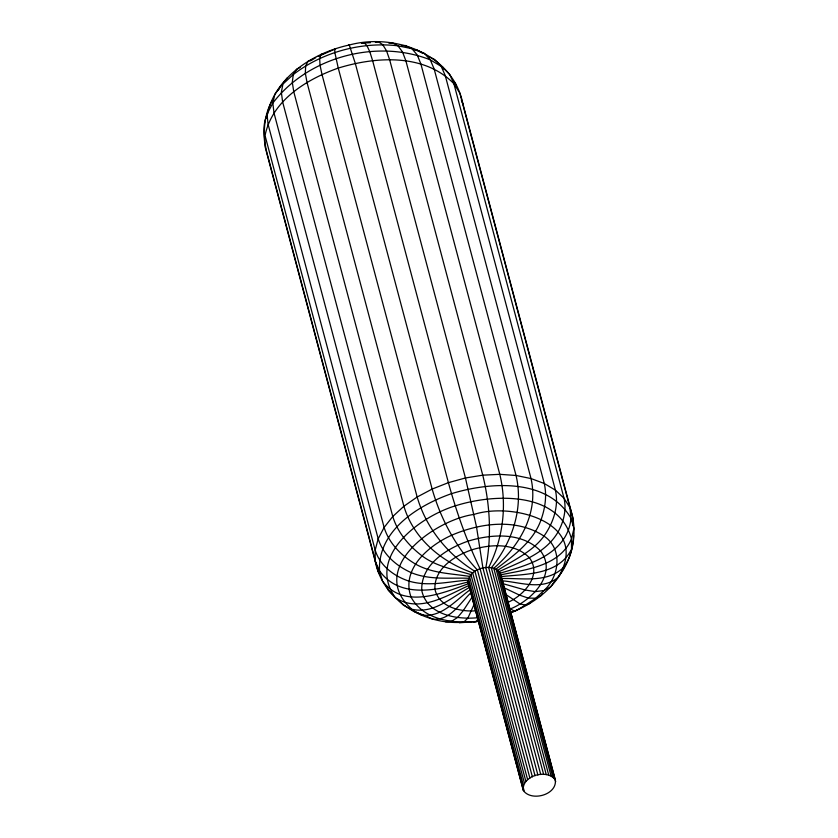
<?xml version="1.0" encoding="UTF-8"?>
<svg xmlns="http://www.w3.org/2000/svg" width="838" height="838" viewBox="0 0 838 838"><rect width="100%" height="100%" fill="white"/><g stroke="black" fill="none" stroke-linecap="round" stroke-linejoin="round"><path stroke-width="1.26" d="M266.515 118.032C272.926 78.405 312.333 52.909 349.278 45.011L355.302 63.405L465.446 477.974L476.529 526.976L482.95 568.206L537.891 775.024M572.962 525.436L572.962 518.083L462.817 103.514C452.813 53.611 393.651 32.483 348.535 45.231L349.278 45.011M555.301 779.895C547.183 768.436 521.246 775.705 523.341 790.538C531.46 802.008 557.396 794.728 555.301 779.895L500.359 573.077C492.241 561.617 466.305 568.887 468.39 583.719L523.341 790.538M563.723 567.86C553.478 589.386 532.172 604.523 510.206 612.924M474.371 603.789L467.834 618.172L463.707 622.173C425.17 625.577 382.935 600.762 375.183 561.156L265.038 146.587C264.064 135.63 262.179 123.5 267.783 113.486M278.174 90.462L279.861 87.236M478.037 618.612L476.487 621.534L459.402 622.77M542.626 593.377L541.254 595.525C530.433 600.553 521.561 609.205 510.007 612.871M472.517 596.52L463.383 610.473L457.6 617.449L451.514 621.314L445.523 621.796M272.067 100.885C262.504 117.613 262.713 138.804 268.034 156.957L378.179 571.537L380.148 574.669M287.245 77.892L274.843 94.306L272.842 103.053L267.018 114.178L268.055 124.202L378.189 538.771C383.05 554.578 396.395 565.985 411.081 572.574C429.224 580.231 449.252 577.591 468.39 578.262L523.341 785.08M554.358 581.614L550.755 586.778L543.967 590.549L535.629 598.238L528.191 598.081L519.466 595.085L504.256 587.857M555.081 580.587C572.878 561.481 578.775 532.266 569.966 507.702L459.821 93.133L453.903 83.727L449.702 74.393L434.66 59.498L429.286 56.942M471.49 592.215C460.345 602.574 450.415 620.937 432.743 619.156L427.191 616.506M470.642 589.376C455.914 599.799 441.657 618.245 421.43 614.945L403.34 605.162L398.427 600.008M310.332 60.891L315.696 57.717M469.835 587.239C452.049 596.96 433.948 614.296 411.94 609.268C366.206 568.96 434.828 519.738 473.994 514.427C513.139 501.679 591.356 523.247 558.139 577.424C542.092 590.696 520.094 582.19 501.763 580.755M317.937 56.523L335.755 48.74L334.739 49.002L334.833 52.511L338.259 68.088L448.403 482.657C456.521 512.228 466.818 541.243 480.101 568.908L535.042 775.726M507.482 602.543C523.582 595.745 542.563 575.182 529.365 557.741C514.542 542.521 490.293 544.113 471.543 549.917C454.542 555.835 433.937 568.761 434.932 589.166C438.683 607.215 460.533 612.075 476.382 610.797M508.718 607.162L510.415 608.901C531.512 600.479 557.867 574.26 540.657 551.069C522.001 531.921 491.477 533.921 467.866 541.222C446.465 548.67 420.529 564.948 421.776 590.633C427.139 615.113 457.454 619.963 478.561 617.637M300.13 67.511L296.746 69.135L293.3 74.519L282.919 84.083L281.348 92.285L282.626 101.922L392.771 516.491C397.652 532.539 408.86 545.81 422.017 555.856C436.315 566.551 454.227 569.557 470.925 574.575L525.876 781.393M312.323 59.508L308.059 61.258L305.671 65.898L305.315 73.126L307.012 82.438L417.156 497.007C426.207 528.024 447.534 554.473 474.957 571.348L529.909 778.167M529.941 603.412L525.677 605.162L519.843 603.894L505.817 594.456M323.562 53.548L320.86 54.47L319.655 58.492L320.053 65.312L322.002 74.488L432.146 489.067C440.736 519.099 455.987 547.224 477.44 570.039L532.381 776.857M517.14 610.19L514.438 611.122L510.415 608.901M468.39 583.719C442.035 593.503 403.602 609.456 382.484 581.027L379.53 570.825L375.183 561.156L375.183 550.126L378.189 538.771L384.118 527.448L392.771 516.491L403.895 506.246L417.156 497.007L432.146 489.067L448.403 482.657L465.446 477.974L482.751 475.177L499.794 474.329L516.051 475.471L531.03 478.561L544.281 483.505L555.405 490.146L564.047 498.296L569.966 507.702L570.992 518.282L573.946 528.485L571.485 538.918L571.485 549.204C558.747 575.434 525.227 573.925 500.726 576.659L500.359 573.077C528.967 565.063 567.64 553.688 570.992 518.282C547.518 477.88 490.146 481.829 451.504 493.666C418.089 505.293 377.571 530.716 379.53 570.825C400.176 599.872 439.437 589.564 468.013 581.96L522.964 788.778M478.844 621.157C454.835 624.121 423.829 620.707 411.07 597.138C400.826 569.212 428.7 545.538 451.546 535.283C480.268 522.86 516.554 518.073 543.988 536.1C563.105 548.817 559.428 576.46 543.967 590.549L535.189 591.628L525.028 589.962L502.769 583.625M473.952 622.047L478.875 621.251M375.372 42.35L378.598 41.9L382.777 44.739L386.538 50.835L389.649 59.76L499.794 474.329C507.294 505.524 502.957 538.844 488.659 567.515L543.611 774.333M388.884 43.157L392.477 42.874L397.945 45.807L411.919 48.688L424.29 53.297L430.282 59.844L441.207 66.38L445.261 75.577L555.405 490.146C559.03 506.309 553.29 522.891 543.988 536.1C532.35 551.907 513.883 559.878 497.824 570.217L552.776 777.036M370.459 42.686L361.513 43.136L364.048 42.623L366.876 45.535L369.788 51.663L372.606 60.608L482.751 475.177C490.209 505.387 491.728 537.106 485.81 567.735L540.761 774.563M401.496 45.587L405.257 45.503L411.919 48.688L417.251 54.994L420.886 63.981L531.03 478.561C538.876 513.642 519.497 545.915 493.792 568.3L548.743 775.119M501.627 578.555C522.095 577.843 546.627 583.332 563.188 567.766C570.332 558.873 573.098 546.596 573.569 535.503M414.024 49.631L416.57 49.725L422.897 53.506M423.829 615.144L413.71 611.373L412.003 609.498M393.012 594.718L388.298 590.277L386.192 585.605M453.096 81.056L455.516 83.643L456.501 87.047M442.726 67.103L444.109 69.303M461.371 100.288L462.817 103.514M555.678 781.655L500.726 574.837C526.201 569.526 559.585 566.362 571.485 538.918C558.642 490.628 493.006 493.781 455.275 505.859C419.964 516.554 365.997 556.369 395.274 597.557C419.314 613.783 447.251 595.252 469.49 585.228L470.495 589.02M554.201 778.387L499.259 571.568C520.67 561.649 545.737 553.614 558.16 531.774C563.744 521.582 566.635 509.818 564.047 498.296L453.903 83.727C424.258 53.307 375.78 56.481 338.259 68.088C306.698 79.243 272.151 100.267 265.038 135.557L375.183 550.126C379.918 565.671 393.881 576.167 408.829 581.08C428.228 586.925 448.393 581.603 468.023 580.137L522.964 786.955M551.027 775.862L496.075 569.044C513.904 555.343 533.701 541.432 541.285 519.141C545.213 507.702 546.984 495.415 544.281 483.505L434.136 68.925L430.282 59.844C376.545 38.59 307.934 56.911 272.842 103.053L273.974 112.879L384.118 527.448C389.021 543.412 401.423 555.762 415.522 564.079C431.979 573.402 451.294 573.527 469.5 576.387L524.441 783.205M546.261 774.605L491.319 567.787C512.165 542.301 523.781 508.153 516.051 475.471L405.906 60.902L402.523 51.956L397.945 45.807C361.136 41.617 322.766 52.008 293.3 74.519L292.284 82.208L293.75 91.677L403.895 506.246C413.501 538.656 441.511 561.963 472.674 572.836L527.626 779.654M471.166 591.534L472.171 595.326M472.841 597.84L473.847 601.632M474.518 604.146L475.523 607.927M477.87 616.758L478.875 620.539M481.222 629.369L482.227 633.151M484.574 641.981L485.569 645.763M487.915 654.593L488.921 658.375M491.267 667.205L492.273 670.987M494.619 679.817L495.625 683.599M496.295 686.123L497.301 689.904M497.971 692.429L498.977 696.21M499.647 698.735L500.653 702.516M501.323 705.041L502.329 708.822M502.999 711.347L504.005 715.128M506.351 723.948L507.357 727.74M509.693 736.56L510.698 740.352M513.045 749.172L514.05 752.953M516.397 761.784L517.402 765.565M519.749 774.396L520.754 778.177M523.101 787.008L524.106 790.789"/></g></svg>
